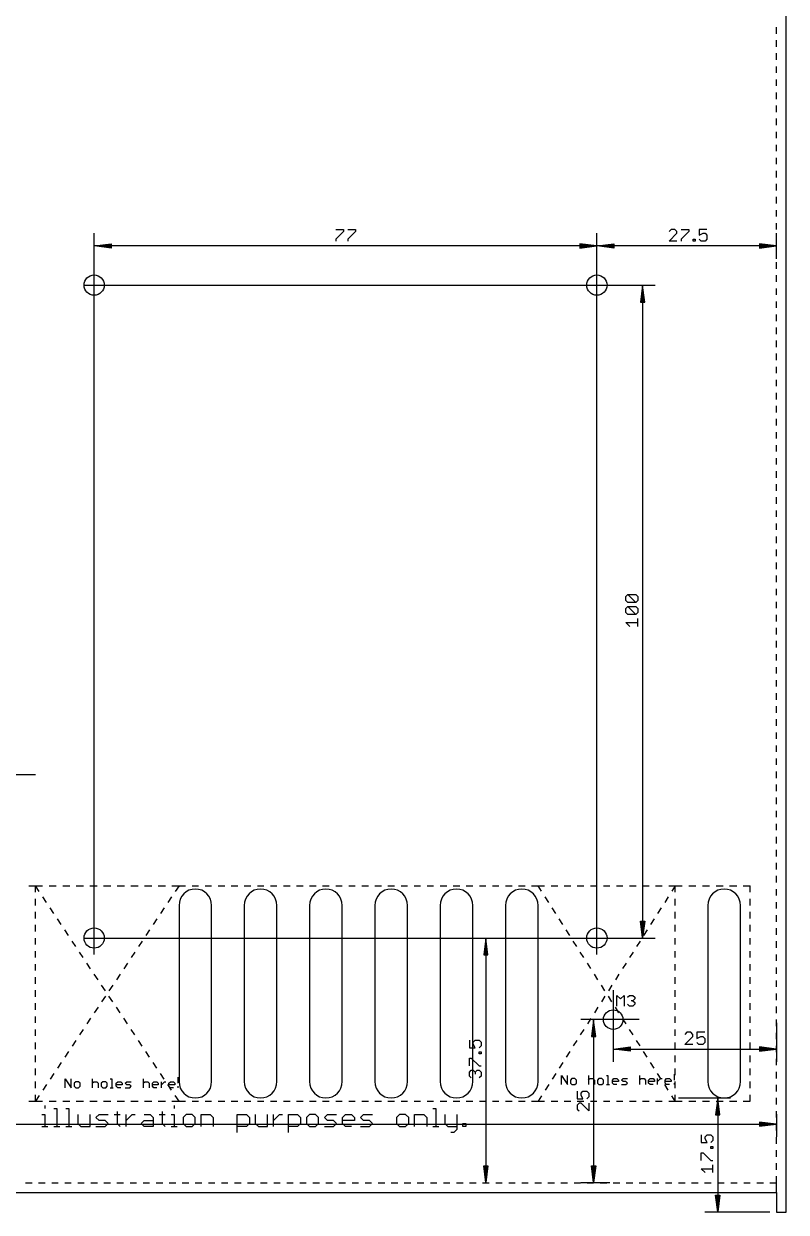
# Model space of a CAD drawing. Extents: x -7 to 596, y -21 to 445.
# Drawn here: x 173.2 to 290, y 97 to 279 of the extents above; entities that cross this region are included whole.
import ezdxf

# ---------------------------------------------------------------- set-up
doc = ezdxf.new("R2010")
doc.units = 0
for name, color, linetype in [('113', 4, 'CONTINUOUS'), ('138', 213, 'CONTINUOUS'), ('140', 1, 'CONTINUOUS'), ('20', 7, 'CONTINUOUS'), ('47', 2, 'CONTINUOUS')]:
    doc.layers.add(name, color=color, linetype=linetype)

msp = doc.modelspace()

# ---------------------------------------------------------------- linework, layer by layer
at = {"layer": '113'}
for p, q in [((173.9789, 147), (175, 147)), ((175, 147), (176.0909, 147)), ((175, 146), (175, 147)), ((175.573, 146.1404), (175, 147)), ((177.0909, 147), (178.1818, 147)), ((179.1818, 147), (180.2727, 147)), ((181.2727, 147), (182.3636, 147)), ((183.3636, 147), (184.4545, 147)), ((185.4545, 147), (186.5455, 147)), ((187.5455, 147), (188.6364, 147)), ((189.6364, 147), (190.7273, 147)), ((191.7273, 147), (192.8182, 147)), ((193.8182, 147), (194.9091, 147)), ((195.9091, 147), (197, 147)), ((197, 147), (196.427, 146.1404)), ((197, 147), (198, 147)), ((199, 147), (200, 147)), ((201, 147), (202, 147)), ((203, 147), (204, 147)), ((205, 147), (206, 147)), ((207, 147), (208, 147)), ((209, 147), (210, 147)), ((211, 147), (212, 147)), ((213, 147), (214, 147)), ((215, 147), (216, 147)), ((217, 147), (218, 147)), ((219, 147), (220, 147)), ((221, 147), (222, 147)), ((223, 147), (224, 147)), ((225, 147), (226, 147)), ((227, 147), (228, 147)), ((229, 147), (230, 147)), ((231, 147), (232, 147)), ((233, 147), (234, 147)), ((235, 147), (236, 147)), ((237, 147), (238, 147)), ((239, 147), (240, 147)), ((241, 147), (242, 147)), ((243, 147), (244, 147)), ((245, 147), (246, 147)), ((247, 147), (248, 147)), ((249, 147), (250, 147)), ((251, 147), (252, 147)), ((252, 147), (253, 147)), ((252.54, 146.1515), (252, 147)), ((254, 147), (255, 147)), ((256, 147), (257, 147)), ((258, 147), (259, 147)), ((260, 147), (261, 147)), ((262, 147), (263, 147)), ((264, 147), (265, 147)), ((266, 147), (267, 147)), ((268, 147), (269, 147)), ((270, 147), (271, 147)), ((272, 147), (273, 147)), ((273, 147), (272.46, 146.1515)), ((273, 146), (273, 147)), ((273, 147), (274.0833, 147)), ((275.0833, 147), (276.1667, 147)), ((277.1667, 147), (278.25, 147)), ((279.25, 147), (280.3333, 147)), ((281.3333, 147), (282.4167, 147)), ((283.4167, 147), (284.5, 147)), ((284.5, 146), (284.5, 147)), ((175, 144), (175, 145)), ((176.7008, 144.4488), (176.1277, 145.3084)), ((195.8723, 145.3084), (195.2992, 144.4488)), ((197, 144), (197, 117)), ((202, 117), (202, 144)), ((207, 144), (207, 117)), ((212, 117), (212, 144)), ((217, 144), (217, 117)), ((222, 117), (222, 144)), ((227, 144), (227, 117)), ((232, 117), (232, 144)), ((237, 144), (237, 117)), ((242, 117), (242, 144)), ((247, 144), (247, 117)), ((252, 117), (252, 144)), ((253.6168, 144.4593), (253.0768, 145.3078)), ((271.9232, 145.3078), (271.3832, 144.4593)), ((273, 144), (273, 145)), ((278, 144), (278, 117)), ((283, 117), (283, 144)), ((284.5, 144), (284.5, 145)), ((175, 142), (175, 143)), ((177.8285, 142.7572), (177.2555, 143.6168)), ((194.7445, 143.6168), (194.1715, 142.7572)), ((254.6937, 142.7671), (254.1537, 143.6156)), ((270.8463, 143.6156), (270.3063, 142.7671)), ((273, 142), (273, 143)), ((284.5, 142), (284.5, 143)), ((175, 140), (175, 141)), ((178.9562, 141.0656), (178.3832, 141.9252)), ((180.084, 139.374), (179.5109, 140.2336)), ((192.4891, 140.2336), (191.916, 139.374)), ((193.6168, 141.9252), (193.0438, 141.0656)), ((255.7705, 141.0749), (255.2305, 141.9235)), ((256.8473, 139.3827), (256.3074, 140.2313)), ((268.6926, 140.2313), (268.1527, 139.3827)), ((269.7695, 141.9235), (269.2295, 141.0749)), ((273, 140), (273, 141)), ((284.5, 140), (284.5, 141)), ((175, 138), (175, 139)), ((181.2117, 137.6824), (180.6387, 138.542)), ((191.3613, 138.542), (190.7883, 137.6824)), ((257.9242, 137.6906), (257.3842, 138.5391)), ((267.6158, 138.5391), (267.0758, 137.6906)), ((273, 138), (273, 139)), ((284.5, 138), (284.5, 139)), ((175, 136), (175, 137)), ((182.3394, 135.9908), (181.7664, 136.8504)), ((190.2336, 136.8504), (189.6606, 135.9908)), ((259.001, 135.9984), (258.4611, 136.8469)), ((266.5389, 136.8469), (265.999, 135.9984)), ((273, 136), (273, 137)), ((284.5, 136), (284.5, 137)), ((175, 134), (175, 135)), ((183.4672, 134.2992), (182.8941, 135.1588)), ((189.1059, 135.1588), (188.5328, 134.2992)), ((260.0779, 134.3062), (259.5379, 135.1547)), ((265.4621, 135.1547), (264.9221, 134.3062)), ((273, 134), (273, 135)), ((284.5, 134), (284.5, 135)), ((175, 132), (175, 133)), ((184.5949, 132.6076), (184.0219, 133.4672)), ((187.9781, 133.4672), (187.4051, 132.6076)), ((261.1547, 132.614), (260.6148, 133.4625)), ((264.3852, 133.4625), (263.8453, 132.614)), ((273, 132), (273, 133)), ((284.5, 132), (284.5, 133)), ((185.7227, 130.916), (185.1496, 131.7756)), ((186.8504, 131.7756), (186.2774, 130.916)), ((262.2316, 130.9218), (261.6916, 131.7704)), ((263.3084, 131.7704), (262.7684, 130.9218)), ((175, 130), (175, 131)), ((185.7227, 130.084), (185.1496, 129.2244)), ((186.8504, 129.2244), (186.2774, 130.084)), ((262.2316, 130.0782), (261.6916, 129.2296)), ((263.3084, 129.2296), (262.7684, 130.0782)), ((273, 130), (273, 131)), ((284.5, 130), (284.5, 131)), ((175, 128), (175, 129)), ((184.5949, 128.3924), (184.0219, 127.5328)), ((187.9781, 127.5328), (187.4051, 128.3924)), ((261.1547, 128.386), (260.6148, 127.5375)), ((264.3852, 127.5375), (263.8453, 128.386)), ((273, 128), (273, 129)), ((284.5, 128), (284.5, 129)), ((175, 126), (175, 127)), ((183.4672, 126.7008), (182.8941, 125.8412)), ((189.1059, 125.8412), (188.5328, 126.7008)), ((260.0779, 126.6938), (259.5379, 125.8453)), ((265.4621, 125.8453), (264.9221, 126.6938)), ((273, 126), (273, 127)), ((284.5, 126), (284.5, 127)), ((175, 124), (175, 125)), ((182.3394, 125.0092), (181.7664, 124.1496)), ((190.2336, 124.1496), (189.6606, 125.0092)), ((259.001, 125.0016), (258.4611, 124.1531)), ((266.5389, 124.1531), (265.999, 125.0016)), ((273, 124), (273, 125)), ((284.5, 124), (284.5, 125)), ((175, 122), (175, 123)), ((181.2117, 123.3176), (180.6387, 122.458)), ((191.3613, 122.458), (190.7883, 123.3176)), ((257.9242, 123.3094), (257.3842, 122.4609)), ((267.6158, 122.4609), (267.0758, 123.3094)), ((273, 122), (273, 123)), ((284.5, 122), (284.5, 123)), ((175, 120), (175, 121)), ((180.084, 121.626), (179.5109, 120.7664)), ((192.4891, 120.7664), (191.916, 121.626)), ((256.8473, 121.6173), (256.3074, 120.7687)), ((268.6926, 120.7687), (268.1527, 121.6173)), ((273, 120), (273, 121)), ((284.5, 120), (284.5, 121)), ((175, 118), (175, 119)), ((178.9562, 119.9344), (178.3832, 119.0748)), ((193.6168, 119.0748), (193.0438, 119.9344)), ((255.7705, 119.9251), (255.2305, 119.0766)), ((269.7695, 119.0766), (269.2295, 119.9251)), ((273, 118), (273, 119)), ((284.5, 118), (284.5, 119)), ((175, 116), (175, 117)), ((176.7008, 116.5512), (176.1277, 115.6916)), ((177.8285, 118.2428), (177.2555, 117.3832)), ((179.5635, 116.0635), (179.5635, 117.4377)), ((179.5635, 117.4377), (180.4796, 116.0635)), ((180.4796, 116.0635), (180.4796, 117.4377)), ((181.1737, 116.9796), (180.9447, 116.7506)), ((180.9447, 116.7506), (180.9447, 116.2925)), ((181.6318, 116.9796), (181.1737, 116.9796)), ((181.8608, 116.7506), (181.6318, 116.9796)), ((181.8608, 116.2925), (181.8608, 116.7506)), ((183.707, 117.4377), (183.707, 116.0635)), ((183.707, 116.7506), (183.9361, 116.9796)), ((183.9361, 116.9796), (184.3941, 116.9796)), ((184.3941, 116.9796), (184.6232, 116.7506)), ((184.6232, 116.7506), (184.6232, 116.0635)), ((185.3172, 116.9796), (185.0882, 116.7506)), ((185.0882, 116.7506), (185.0882, 116.2925)), ((185.7753, 116.9796), (185.3172, 116.9796)), ((186.0043, 116.7506), (185.7753, 116.9796)), ((186.0043, 116.2925), (186.0043, 116.7506)), ((186.4694, 117.4377), (186.6984, 117.4377)), ((186.6984, 117.4377), (186.6984, 116.0635)), ((187.3902, 116.7506), (187.6192, 116.9796)), ((187.3902, 116.2925), (187.3902, 116.7506)), ((188.3063, 116.5216), (187.3902, 116.5216)), ((187.6192, 116.9796), (188.0773, 116.9796)), ((188.0773, 116.9796), (188.3063, 116.7506)), ((188.3063, 116.7506), (188.3063, 116.5216)), ((188.7714, 116.7506), (189.0004, 116.9796)), ((189.0004, 116.5216), (188.7714, 116.7506)), ((189.0004, 116.9796), (189.6875, 116.9796)), ((189.4584, 116.5216), (189.0004, 116.5216)), ((189.6875, 116.2925), (189.4584, 116.5216)), ((191.5337, 117.4377), (191.5337, 116.0635)), ((191.5337, 116.7506), (191.7627, 116.9796)), ((191.7627, 116.9796), (192.2208, 116.9796)), ((192.2208, 116.9796), (192.4498, 116.7506)), ((192.4498, 116.7506), (192.4498, 116.0635)), ((192.9149, 116.7506), (193.1439, 116.9796)), ((192.9149, 116.2925), (192.9149, 116.7506)), ((193.831, 116.5216), (192.9149, 116.5216)), ((193.1439, 116.9796), (193.602, 116.9796)), ((193.602, 116.9796), (193.831, 116.7506)), ((193.831, 116.7506), (193.831, 116.5216)), ((194.7445, 117.3832), (194.1715, 118.2428)), ((194.2961, 116.0635), (194.2961, 116.9796)), ((194.2961, 116.5216), (194.7541, 116.9796)), ((194.7541, 116.9796), (194.9832, 116.9796)), ((195.8723, 115.6916), (195.2992, 116.5512)), ((195.447, 116.7506), (195.6761, 116.9796)), ((195.447, 116.2925), (195.447, 116.7506)), ((196.3632, 116.5216), (195.447, 116.5216)), ((195.6761, 116.9796), (196.1341, 116.9796)), ((196.1341, 116.9796), (196.3632, 116.7506)), ((196.3632, 116.7506), (196.3632, 116.5216)), ((196.8282, 117.6667), (196.8282, 116.7506)), ((253.6168, 116.5407), (253.0768, 115.6922)), ((254.6937, 118.2329), (254.1537, 117.3844)), ((255.5635, 116.5635), (255.5635, 117.9377)), ((255.5635, 117.9377), (256.4796, 116.5635)), ((256.4796, 116.5635), (256.4796, 117.9377)), ((257.1737, 117.4796), (256.9447, 117.2506)), ((256.9447, 117.2506), (256.9447, 116.7925)), ((256.9447, 116.7925), (257.1737, 116.5635)), ((257.6318, 117.4796), (257.1737, 117.4796)), ((257.1737, 116.5635), (257.6318, 116.5635)), ((257.8608, 117.2506), (257.6318, 117.4796)), ((257.6318, 116.5635), (257.8608, 116.7925)), ((257.8608, 116.7925), (257.8608, 117.2506)), ((259.707, 117.9377), (259.707, 116.5635)), ((259.707, 117.2506), (259.9361, 117.4796)), ((259.9361, 117.4796), (260.3941, 117.4796)), ((260.3941, 117.4796), (260.6232, 117.2506)), ((260.6232, 117.2506), (260.6232, 116.5635)), ((261.3172, 117.4796), (261.0882, 117.2506)), ((261.0882, 117.2506), (261.0882, 116.7925)), ((261.0882, 116.7925), (261.3172, 116.5635)), ((261.7753, 117.4796), (261.3172, 117.4796)), ((261.3172, 116.5635), (261.7753, 116.5635)), ((262.0043, 117.2506), (261.7753, 117.4796)), ((261.7753, 116.5635), (262.0043, 116.7925)), ((262.0043, 116.7925), (262.0043, 117.2506)), ((262.4694, 117.9377), (262.6984, 117.9377)), ((262.4694, 116.5635), (262.9274, 116.5635)), ((262.6984, 117.9377), (262.6984, 116.5635)), ((263.3902, 117.2506), (263.6192, 117.4796)), ((263.3902, 116.7925), (263.3902, 117.2506)), ((264.3063, 117.0216), (263.3902, 117.0216)), ((263.6192, 116.5635), (263.3902, 116.7925)), ((263.6192, 117.4796), (264.0773, 117.4796)), ((264.0773, 116.5635), (263.6192, 116.5635)), ((264.0773, 117.4796), (264.3063, 117.2506)), ((264.3063, 117.2506), (264.3063, 117.0216)), ((264.7714, 117.2506), (265.0004, 117.4796)), ((265.0004, 117.0216), (264.7714, 117.2506)), ((264.7714, 116.5635), (265.4584, 116.5635)), ((265.0004, 117.4796), (265.6875, 117.4796)), ((265.4584, 117.0216), (265.0004, 117.0216)), ((265.6875, 116.7925), (265.4584, 117.0216)), ((265.4584, 116.5635), (265.6875, 116.7925)), ((267.5337, 117.9377), (267.5337, 116.5635)), ((267.5337, 117.2506), (267.7627, 117.4796)), ((267.7627, 117.4796), (268.2208, 117.4796)), ((268.2208, 117.4796), (268.4498, 117.2506)), ((268.4498, 117.2506), (268.4498, 116.5635)), ((268.9149, 117.2506), (269.1439, 117.4796)), ((268.9149, 116.7925), (268.9149, 117.2506)), ((269.831, 117.0216), (268.9149, 117.0216)), ((269.1439, 116.5635), (268.9149, 116.7925)), ((269.1439, 117.4796), (269.602, 117.4796)), ((269.602, 116.5635), (269.1439, 116.5635)), ((269.602, 117.4796), (269.831, 117.2506)), ((269.831, 117.2506), (269.831, 117.0216)), ((270.2961, 116.5635), (270.2961, 117.4796)), ((270.2961, 117.0216), (270.7541, 117.4796)), ((270.8463, 117.3844), (270.3063, 118.2329)), ((270.7541, 117.4796), (270.9832, 117.4796)), ((271.9232, 115.6922), (271.3832, 116.5407)), ((271.447, 117.2506), (271.6761, 117.4796)), ((271.447, 116.7925), (271.447, 117.2506)), ((272.3632, 117.0216), (271.447, 117.0216)), ((271.6761, 116.5635), (271.447, 116.7925)), ((271.6761, 117.4796), (272.1341, 117.4796)), ((272.1341, 116.5635), (271.6761, 116.5635)), ((272.1341, 117.4796), (272.3632, 117.2506)), ((272.3632, 117.2506), (272.3632, 117.0216)), ((272.8282, 118.1667), (272.8282, 117.2506)), ((272.8282, 116.7925), (272.8282, 116.5635)), ((273, 116), (273, 117)), ((284.5, 116), (284.5, 117)), ((175, 114), (175, 115)), ((175.573, 114.8596), (175, 114)), ((180.9447, 116.2925), (181.1737, 116.0635)), ((181.1737, 116.0635), (181.6318, 116.0635)), ((181.6318, 116.0635), (181.8608, 116.2925)), ((185.0882, 116.2925), (185.3172, 116.0635)), ((185.3172, 116.0635), (185.7753, 116.0635)), ((185.7753, 116.0635), (186.0043, 116.2925)), ((186.4694, 116.0635), (186.9274, 116.0635)), ((187.6192, 116.0635), (187.3902, 116.2925)), ((188.0773, 116.0635), (187.6192, 116.0635)), ((188.7714, 116.0635), (189.4584, 116.0635)), ((189.4584, 116.0635), (189.6875, 116.2925)), ((193.1439, 116.0635), (192.9149, 116.2925)), ((193.602, 116.0635), (193.1439, 116.0635)), ((195.6761, 116.0635), (195.447, 116.2925)), ((196.1341, 116.0635), (195.6761, 116.0635)), ((197, 114), (196.427, 114.8596)), ((196.8282, 116.2925), (196.8282, 116.0635)), ((252.54, 114.8485), (252, 114)), ((273, 114), (272.46, 114.8485)), ((273, 114), (273, 115)), ((284.5, 114), (284.5, 115)), ((173.9789, 114), (175, 114)), ((175, 114), (176.0909, 114)), ((176.4617, 113.3504), (176.4617, 112.8881)), ((177.0909, 114), (178.1818, 114)), ((177.841, 112.8881), (178.3032, 112.8881)), ((178.3032, 112.8881), (178.3032, 110.1143)), ((179.1818, 114), (180.2727, 114)), ((179.6825, 112.8881), (180.1448, 112.8881)), ((180.1448, 112.8881), (180.1448, 110.1143)), ((181.2727, 114), (182.3636, 114)), ((183.3636, 114), (184.4545, 114)), ((185.4545, 114), (186.5455, 114)), ((187.5455, 114), (188.6364, 114)), ((189.6364, 114), (190.7273, 114)), ((191.7273, 114), (192.8182, 114)), ((193.8182, 114), (194.9091, 114)), ((195.9091, 114), (197, 114)), ((196.2586, 113.3504), (196.2586, 112.8881)), ((197, 114), (198, 114)), ((199, 114), (200, 114)), ((201, 114), (202, 114)), ((203, 114), (204, 114)), ((205, 114), (206, 114)), ((207, 114), (208, 114)), ((209, 114), (210, 114)), ((211, 114), (212, 114)), ((213, 114), (214, 114)), ((215, 114), (216, 114)), ((217, 114), (218, 114)), ((219, 114), (220, 114)), ((221, 114), (222, 114)), ((223, 114), (224, 114)), ((225, 114), (226, 114)), ((227, 114), (228, 114)), ((229, 114), (230, 114)), ((231, 114), (232, 114)), ((233, 114), (234, 114)), ((235, 114), (236, 114)), ((235.8505, 112.8881), (236.3128, 112.8881)), ((236.3128, 112.8881), (236.3128, 110.1143)), ((237, 114), (238, 114)), ((239, 114), (240, 114)), ((241, 114), (242, 114)), ((243, 114), (244, 114)), ((245, 114), (246, 114)), ((247, 114), (248, 114)), ((249, 114), (250, 114)), ((251, 114), (252, 114)), ((252, 114), (253, 114)), ((254, 114), (255, 114)), ((256, 114), (257, 114)), ((258, 114), (259, 114)), ((260, 114), (261, 114)), ((262, 114), (263, 114)), ((264, 114), (265, 114)), ((266, 114), (267, 114)), ((268, 114), (269, 114)), ((270, 114), (271, 114)), ((272, 114), (273, 114)), ((273, 114), (274.0833, 114)), ((275.0833, 114), (276.1667, 114)), ((277.1667, 114), (278.25, 114)), ((279.25, 114), (280.3333, 114)), ((281.3333, 114), (282.4167, 114)), ((283.4167, 114), (284.5, 114)), ((175.9994, 111.9635), (176.4617, 111.9635)), ((176.4617, 111.9635), (176.4617, 110.1143)), ((181.5241, 111.9635), (181.5241, 110.5766)), ((183.3733, 110.1143), (183.3733, 111.9635)), ((184.2865, 111.5012), (184.7488, 111.9635)), ((184.7488, 111.0389), (184.2865, 111.5012)), ((184.7488, 111.9635), (186.1356, 111.9635)), ((185.6733, 111.0389), (184.7488, 111.0389)), ((186.1356, 110.5766), (185.6733, 111.0389)), ((187.0488, 111.9635), (187.9734, 111.9635)), ((187.5111, 112.4258), (187.5111, 110.5766)), ((188.8904, 110.1143), (188.8904, 111.9635)), ((188.8904, 111.0389), (189.815, 111.9635)), ((189.815, 111.9635), (190.2773, 111.9635)), ((191.1924, 110.5766), (191.6546, 111.0389)), ((191.6546, 111.9635), (192.5792, 111.9635)), ((191.6546, 111.0389), (193.0415, 111.0389)), ((192.5792, 111.9635), (193.0415, 111.5012)), ((193.0415, 111.5012), (193.0415, 110.1143)), ((193.9547, 111.9635), (194.8793, 111.9635)), ((194.417, 112.4258), (194.417, 110.5766)), ((195.7963, 111.9635), (196.2586, 111.9635)), ((196.2586, 111.9635), (196.2586, 110.1143)), ((198.1002, 111.9635), (197.6379, 111.5012)), ((197.6379, 111.5012), (197.6379, 110.5766)), ((199.0247, 111.9635), (198.1002, 111.9635)), ((199.487, 111.5012), (199.0247, 111.9635)), ((199.487, 110.5766), (199.487, 111.5012)), ((200.4002, 110.1143), (200.4002, 111.9635)), ((200.4002, 111.9635), (201.7871, 111.9635)), ((201.7871, 111.9635), (202.2494, 111.5012)), ((202.2494, 111.5012), (202.2494, 110.1143)), ((205.9249, 109.1897), (205.9249, 111.9635)), ((205.9249, 111.9635), (207.3118, 111.9635)), ((207.3118, 111.9635), (207.7741, 111.5012)), ((207.7741, 111.5012), (207.7741, 110.5766)), ((208.6873, 111.9635), (208.6873, 110.5766)), ((210.5365, 110.1143), (210.5365, 111.9635)), ((211.4497, 110.1143), (211.4497, 111.9635)), ((211.4497, 111.0389), (212.3742, 111.9635)), ((212.3742, 111.9635), (212.8365, 111.9635)), ((213.7516, 109.1897), (213.7516, 111.9635)), ((213.7516, 111.9635), (215.1385, 111.9635)), ((215.1385, 111.9635), (215.6008, 111.5012)), ((215.6008, 111.5012), (215.6008, 110.5766)), ((216.9763, 111.9635), (216.514, 111.5012)), ((216.514, 111.5012), (216.514, 110.5766)), ((217.9009, 111.9635), (216.9763, 111.9635)), ((218.3632, 111.5012), (217.9009, 111.9635)), ((218.3632, 110.5766), (218.3632, 111.5012)), ((219.2763, 111.5012), (219.7386, 111.9635)), ((219.7386, 111.0389), (219.2763, 111.5012)), ((219.7386, 111.9635), (221.1255, 111.9635)), ((220.6632, 111.0389), (219.7386, 111.0389)), ((221.1255, 110.5766), (220.6632, 111.0389)), ((222.0387, 111.5012), (222.501, 111.9635)), ((222.0387, 110.5766), (222.0387, 111.5012)), ((223.8879, 111.0389), (222.0387, 111.0389)), ((222.501, 111.9635), (223.4256, 111.9635)), ((223.4256, 111.9635), (223.8879, 111.5012)), ((223.8879, 111.5012), (223.8879, 111.0389)), ((224.8011, 111.5012), (225.2634, 111.9635)), ((225.2634, 111.0389), (224.8011, 111.5012)), ((225.2634, 111.9635), (226.6502, 111.9635)), ((226.1879, 111.0389), (225.2634, 111.0389)), ((226.6502, 110.5766), (226.1879, 111.0389)), ((230.7881, 111.9635), (230.3258, 111.5012)), ((230.3258, 111.5012), (230.3258, 110.5766)), ((231.7127, 111.9635), (230.7881, 111.9635)), ((232.175, 111.5012), (231.7127, 111.9635)), ((232.175, 110.5766), (232.175, 111.5012)), ((233.0881, 110.1143), (233.0881, 111.9635)), ((233.0881, 111.9635), (234.475, 111.9635)), ((234.475, 111.9635), (234.9373, 111.5012)), ((234.9373, 111.5012), (234.9373, 110.1143)), ((237.6921, 111.9635), (237.6921, 110.5766)), ((239.5412, 111.9635), (239.5412, 109.652)), ((175.9994, 110.1143), (176.924, 110.1143)), ((177.841, 110.1143), (178.7655, 110.1143)), ((179.6825, 110.1143), (180.6071, 110.1143)), ((181.5241, 110.5766), (181.9864, 110.1143)), ((181.9864, 110.1143), (183.3733, 110.1143)), ((184.2865, 110.1143), (185.6733, 110.1143)), ((185.6733, 110.1143), (186.1356, 110.5766)), ((187.5111, 110.5766), (187.9734, 110.1143)), ((191.6546, 110.1143), (191.1924, 110.5766)), ((193.0415, 110.1143), (191.6546, 110.1143)), ((194.417, 110.5766), (194.8793, 110.1143)), ((195.7963, 110.1143), (196.7209, 110.1143)), ((197.6379, 110.5766), (198.1002, 110.1143)), ((198.1002, 110.1143), (199.0247, 110.1143)), ((199.0247, 110.1143), (199.487, 110.5766)), ((207.3118, 110.1143), (205.9249, 110.1143)), ((207.7741, 110.5766), (207.3118, 110.1143)), ((208.6873, 110.5766), (209.1496, 110.1143)), ((209.1496, 110.1143), (210.5365, 110.1143)), ((215.1385, 110.1143), (213.7516, 110.1143)), ((215.6008, 110.5766), (215.1385, 110.1143)), ((216.514, 110.5766), (216.9763, 110.1143)), ((216.9763, 110.1143), (217.9009, 110.1143)), ((217.9009, 110.1143), (218.3632, 110.5766)), ((219.2763, 110.1143), (220.6632, 110.1143)), ((220.6632, 110.1143), (221.1255, 110.5766)), ((222.501, 110.1143), (222.0387, 110.5766)), ((223.4256, 110.1143), (222.501, 110.1143)), ((224.8011, 110.1143), (226.1879, 110.1143)), ((226.1879, 110.1143), (226.6502, 110.5766)), ((230.3258, 110.5766), (230.7881, 110.1143)), ((230.7881, 110.1143), (231.7127, 110.1143)), ((231.7127, 110.1143), (232.175, 110.5766)), ((235.8505, 110.1143), (236.7751, 110.1143)), ((237.6921, 110.5766), (238.1544, 110.1143)), ((238.1544, 110.1143), (239.5412, 110.1143)), ((239.5412, 109.652), (239.079, 109.1897)), ((240.4544, 110.1143), (240.4544, 110.5766)), ((240.4544, 110.5766), (240.9167, 110.5766)), ((240.9167, 110.1143), (240.4544, 110.1143)), ((240.9167, 110.5766), (240.9167, 110.1143)), ((239.079, 109.1897), (238.6167, 109.1897))]:
    msp.add_line(p, q, dxfattribs=at)
for centre, start, end in [((199.5, 144), 90, 180), ((199.5, 144), 0, 90), ((209.5, 144), 90, 180), ((209.5, 144), 0, 90), ((219.5, 144), 90, 180), ((219.5, 144), 0, 90), ((229.5, 144), 90, 180), ((229.5, 144), 0, 90), ((239.5, 144), 90, 180), ((239.5, 144), 0, 90), ((249.5, 144), 90, 180), ((249.5, 144), 0, 90), ((280.5, 144), 90, 180), ((280.5, 144), 0, 90), ((199.5, 117), 180, 270), ((199.5, 117), 270, 0), ((209.5, 117), 180, 270), ((209.5, 117), 270, 0), ((219.5, 117), 180, 270), ((219.5, 117), 270, 0), ((229.5, 117), 180, 270), ((229.5, 117), 270, 0), ((239.5, 117), 180, 270), ((239.5, 117), 270, 0), ((249.5, 117), 180, 270), ((249.5, 117), 270, 0), ((280.5, 117), 180, 270), ((280.5, 117), 270, 0)]:
    msp.add_arc(centre, 2.5, start, end, dxfattribs=at)
at = {"layer": '138'}
for centre in [(184, 239), (261, 239), (184, 139), (261, 139)]:
    msp.add_circle(centre, 1.55, dxfattribs=at)
at = {"layer": '140'}
msp.add_circle((263.5, 126.5), 1.5, dxfattribs=at)
at = {"layer": '20'}
for p, q in [((290, 97), (290, 335)), ((288.5, 277.5), (288.5, 278.5)), ((288.5, 275.5), (288.5, 276.5)), ((288.5, 273.5), (288.5, 274.5)), ((288.5, 271.5), (288.5, 272.5)), ((288.5, 269.5), (288.5, 270.5)), ((288.5, 267.5), (288.5, 268.5)), ((288.5, 265.5), (288.5, 266.5)), ((288.5, 263.5), (288.5, 264.5)), ((288.5, 261.5), (288.5, 262.5)), ((288.5, 259.5), (288.5, 260.5)), ((288.5, 257.5), (288.5, 258.5)), ((288.5, 255.5), (288.5, 256.5)), ((288.5, 253.5), (288.5, 254.5)), ((288.5, 251.5), (288.5, 252.5)), ((288.5, 249.5), (288.5, 250.5)), ((288.5, 247.5), (288.5, 248.5)), ((288.5, 245.5), (288.5, 246.5)), ((288.5, 243.5), (288.5, 244.5)), ((288.5, 241.5), (288.5, 242.5)), ((288.5, 239.5), (288.5, 240.5)), ((288.5, 237.5), (288.5, 238.5)), ((288.5, 235.5), (288.5, 236.5)), ((288.5, 233.5), (288.5, 234.5)), ((288.5, 231.5), (288.5, 232.5)), ((288.5, 229.5), (288.5, 230.5)), ((288.5, 227.5), (288.5, 228.5)), ((288.5, 225.5), (288.5, 226.5)), ((288.5, 223.5), (288.5, 224.5)), ((288.5, 221.5), (288.5, 222.5)), ((288.5, 219.5), (288.5, 220.5)), ((288.5, 217.5), (288.5, 218.5)), ((288.5, 215.5), (288.5, 216.5)), ((288.5, 213.5), (288.5, 214.5)), ((288.5, 211.5), (288.5, 212.5)), ((288.5, 209.5), (288.5, 210.5)), ((288.5, 207.5), (288.5, 208.5)), ((288.5, 205.5), (288.5, 206.5)), ((288.5, 203.5), (288.5, 204.5)), ((288.5, 201.5), (288.5, 202.5)), ((288.5, 199.5), (288.5, 200.5)), ((288.5, 197.5), (288.5, 198.5)), ((288.5, 195.5), (288.5, 196.5)), ((288.5, 193.5), (288.5, 194.5)), ((288.5, 191.5), (288.5, 192.5)), ((288.5, 189.5), (288.5, 190.5)), ((288.5, 187.5), (288.5, 188.5)), ((288.5, 185.5), (288.5, 186.5)), ((288.5, 183.5), (288.5, 184.5)), ((288.5, 181.5), (288.5, 182.5)), ((288.5, 179.5), (288.5, 180.5)), ((288.5, 177.5), (288.5, 178.5)), ((288.5, 175.5), (288.5, 176.5)), ((288.5, 173.5), (288.5, 174.5)), ((288.5, 171.5), (288.5, 172.5)), ((288.5, 169.5), (288.5, 170.5)), ((288.5, 167.5), (288.5, 168.5)), ((288.5, 165.5), (288.5, 166.5)), ((288.5, 163.5), (288.5, 164.5)), ((288.5, 161.5), (288.5, 162.5)), ((288.5, 159.5), (288.5, 160.5)), ((288.5, 157.5), (288.5, 158.5)), ((288.5, 155.5), (288.5, 156.5)), ((288.5, 153.5), (288.5, 154.5)), ((288.5, 151.5), (288.5, 152.5)), ((288.5, 149.5), (288.5, 150.5)), ((288.5, 147.5), (288.5, 148.5)), ((288.5, 145.5), (288.5, 146.5)), ((288.5, 143.5), (288.5, 144.5)), ((288.5, 141.5), (288.5, 142.5)), ((288.5, 139.5), (288.5, 140.5)), ((288.5, 137.5), (288.5, 138.5)), ((288.5, 135.5), (288.5, 136.5)), ((288.5, 133.5), (288.5, 134.5)), ((288.5, 131.5), (288.5, 132.5)), ((288.5, 129.5), (288.5, 130.5)), ((288.5, 127.5), (288.5, 128.5)), ((288.5, 125.5), (288.5, 126.5)), ((288.5, 123.5), (288.5, 124.5)), ((288.5, 121.5), (288.5, 122.5)), ((288.5, 119.5), (288.5, 120.5)), ((288.5, 117.5), (288.5, 118.5)), ((288.5, 115.5), (288.5, 116.5)), ((288.5, 113.5), (288.5, 114.5)), ((288.5, 111.5), (288.5, 112.5)), ((288.5, 109.5), (288.5, 110.5)), ((288.5, 107.5), (288.5, 108.5)), ((288.5, 105.5), (288.5, 106.5)), ((288.5, 103.5), (288.5, 104.5)), ((288.5, 101.5), (288.5, 102.5)), ((173.5, 101.5), (174.5, 101.5)), ((175.5, 101.5), (176.5, 101.5)), ((177.5, 101.5), (178.5, 101.5)), ((179.5, 101.5), (180.5, 101.5)), ((181.5, 101.5), (182.5, 101.5)), ((183.5, 101.5), (184.5, 101.5)), ((185.5, 101.5), (186.5, 101.5)), ((187.5, 101.5), (188.5, 101.5)), ((189.5, 101.5), (190.5, 101.5)), ((191.5, 101.5), (192.5, 101.5)), ((193.5, 101.5), (194.5, 101.5)), ((195.5, 101.5), (196.5, 101.5)), ((197.5, 101.5), (198.5, 101.5)), ((199.5, 101.5), (200.5, 101.5)), ((201.5, 101.5), (202.5, 101.5)), ((203.5, 101.5), (204.5, 101.5)), ((205.5, 101.5), (206.5, 101.5)), ((207.5, 101.5), (208.5, 101.5)), ((209.5, 101.5), (210.5, 101.5)), ((211.5, 101.5), (212.5, 101.5)), ((213.5, 101.5), (214.5, 101.5)), ((215.5, 101.5), (216.5, 101.5)), ((217.5, 101.5), (218.5, 101.5)), ((219.5, 101.5), (220.5, 101.5)), ((221.5, 101.5), (222.5, 101.5)), ((223.5, 101.5), (224.5, 101.5)), ((225.5, 101.5), (226.5, 101.5)), ((227.5, 101.5), (228.5, 101.5)), ((229.5, 101.5), (230.5, 101.5)), ((231.5, 101.5), (232.5, 101.5)), ((233.5, 101.5), (234.5, 101.5)), ((235.5, 101.5), (236.5, 101.5)), ((237.5, 101.5), (238.5, 101.5)), ((239.5, 101.5), (240.5, 101.5)), ((241.5, 101.5), (242.5, 101.5)), ((243.5, 101.5), (244.5, 101.5)), ((245.5, 101.5), (246.5, 101.5)), ((247.5, 101.5), (248.5, 101.5)), ((249.5, 101.5), (250.5, 101.5)), ((251.5, 101.5), (252.5, 101.5)), ((253.5, 101.5), (254.5, 101.5)), ((255.5, 101.5), (256.5, 101.5)), ((257.5, 101.5), (258.5, 101.5)), ((259.5, 101.5), (260.5, 101.5)), ((261.5, 101.5), (262.5, 101.5)), ((263.5, 101.5), (264.5, 101.5)), ((265.5, 101.5), (266.5, 101.5)), ((267.5, 101.5), (268.5, 101.5)), ((269.5, 101.5), (270.5, 101.5)), ((271.5, 101.5), (272.5, 101.5)), ((273.5, 101.5), (274.5, 101.5)), ((275.5, 101.5), (276.5, 101.5)), ((277.5, 101.5), (278.5, 101.5)), ((279.5, 101.5), (280.5, 101.5)), ((281.5, 101.5), (282.5, 101.5)), ((283.5, 101.5), (284.5, 101.5)), ((285.5, 101.5), (286.5, 101.5)), ((287.5, 101.5), (288.5, 101.5)), ((288.5, 100), (288.5, 101.5)), ((1.5, 100), (288.5, 100)), ((288.5, 100), (288.5, 97)), ((288.5, 97), (290, 97))]:
    msp.add_line(p, q, dxfattribs=at)
at = {"layer": '47'}
for p, q in [((184, 136.5), (184, 246.95)), ((221.0083, 247.5299), (222.2072, 247.5299)), ((222.2072, 247.2302), (221.0083, 246.0313)), ((221.0083, 246.0313), (221.0083, 245.7316)), ((222.2072, 247.5299), (222.2072, 247.2302)), ((222.8499, 247.5299), (224.0488, 247.5299)), ((224.0488, 247.2302), (222.8499, 246.0313)), ((222.8499, 246.0313), (222.8499, 245.7316)), ((224.0488, 247.5299), (224.0488, 247.2302)), ((261, 241), (261, 246.95)), ((261, 136.5), (261, 246.95)), ((272.362, 247.5299), (272.0623, 247.2302)), ((272.0623, 245.7316), (273.2612, 246.9305)), ((272.9614, 247.5299), (272.362, 247.5299)), ((273.2612, 247.2302), (272.9614, 247.5299)), ((273.2612, 246.9305), (273.2612, 247.2302)), ((273.9038, 247.5299), (275.1027, 247.5299)), ((275.1027, 247.2302), (273.9038, 246.0313)), ((273.9038, 246.0313), (273.9038, 245.7316)), ((275.1027, 247.5299), (275.1027, 247.2302)), ((275.7454, 245.7316), (275.7454, 246.0313)), ((275.7454, 246.0313), (276.0451, 246.0313)), ((276.0451, 246.0313), (276.0451, 245.7316)), ((277.8651, 247.5299), (276.6662, 247.5299)), ((276.6662, 247.5299), (276.6662, 246.6308)), ((276.6662, 246.6308), (277.2656, 246.9305)), ((276.9659, 245.7316), (276.6662, 246.0313)), ((277.2656, 246.9305), (277.5654, 246.9305)), ((277.5654, 246.9305), (277.8651, 246.6308)), ((277.8651, 246.0313), (277.5654, 245.7316)), ((277.8651, 246.6308), (277.8651, 246.0313)), ((288.5, 243), (288.5, 246.95)), ((184.065, 245), (186.6, 245.3192)), ((184.065, 245), (186.6, 245.26)), ((184.065, 245), (186.6, 245.13)), ((260.935, 245), (184.065, 245)), ((186.6, 244.6808), (184.065, 245)), ((186.6, 244.87), (184.065, 245)), ((186.6, 244.74), (184.065, 245)), ((186.6, 245.3192), (186.6, 244.6808)), ((260.935, 245), (258.4, 245.3192)), ((258.4, 245.3192), (258.4, 244.6808)), ((260.935, 245), (258.4, 245.26)), ((260.935, 245), (258.4, 245.13)), ((258.4, 244.6808), (260.935, 245)), ((258.4, 244.87), (260.935, 245)), ((258.4, 244.74), (260.935, 245)), ((261.065, 245), (263.6, 245.3192)), ((261.065, 245), (263.6, 245.26)), ((261.065, 245), (263.6, 245.13)), ((288.435, 245), (261.065, 245)), ((263.6, 244.6808), (261.065, 245)), ((263.6, 244.87), (261.065, 245)), ((263.6, 244.74), (261.065, 245)), ((263.6, 245.3192), (263.6, 244.6808)), ((273.2612, 245.7316), (272.0623, 245.7316)), ((276.0451, 245.7316), (275.7454, 245.7316)), ((277.5654, 245.7316), (276.9659, 245.7316)), ((288.435, 245), (285.9, 245.3192)), ((285.9, 245.3192), (285.9, 244.6808)), ((288.435, 245), (285.9, 245.26)), ((288.435, 245), (285.9, 245.13)), ((285.9, 244.6808), (288.435, 245)), ((285.9, 244.87), (288.435, 245)), ((285.9, 244.74), (288.435, 245)), ((182.5, 239), (269.95, 239)), ((268, 238.935), (267.6808, 236.4)), ((268, 238.935), (267.74, 236.4)), ((268, 238.935), (267.87, 236.4)), ((268, 238.935), (268, 139.065)), ((268.3192, 236.4), (268, 238.935)), ((268.13, 236.4), (268, 238.935)), ((268.26, 236.4), (268, 238.935)), ((267.6808, 236.4), (268.3192, 236.4)), ((265.4446, 191.2963), (265.7528, 191.6045)), ((265.4446, 190.6799), (265.4446, 191.2963)), ((265.7528, 191.6045), (266.9856, 191.6045)), ((266.9856, 190.3717), (265.7528, 191.6045)), ((266.9856, 191.6045), (267.2938, 191.2963)), ((267.2938, 191.2963), (267.2938, 190.6799)), ((265.7528, 190.3717), (265.4446, 190.6799)), ((265.4446, 189.4547), (265.7528, 189.7629)), ((265.4446, 188.8383), (265.4446, 189.4547)), ((266.9856, 190.3717), (265.7528, 190.3717)), ((265.7528, 189.7629), (266.9856, 189.7629)), ((266.9856, 188.5301), (265.7528, 189.7629)), ((267.2938, 190.6799), (266.9856, 190.3717)), ((266.9856, 189.7629), (267.2938, 189.4547)), ((267.2938, 189.4547), (267.2938, 188.8383)), ((265.7528, 188.5301), (265.4446, 188.8383)), ((266.9856, 188.5301), (265.7528, 188.5301)), ((267.2938, 188.8383), (266.9856, 188.5301)), ((267.2938, 186.6885), (267.2938, 187.9213)), ((266.061, 186.6885), (265.4446, 187.3049)), ((265.4446, 187.3049), (267.2938, 187.3049)), ((175, 164), (90.55, 164)), ((268, 139.065), (267.6808, 141.6)), ((267.6808, 141.6), (268.3192, 141.6)), ((268, 139.065), (267.74, 141.6)), ((268, 139.065), (267.87, 141.6)), ((268.3192, 141.6), (268, 139.065)), ((268.13, 141.6), (268, 139.065)), ((268.26, 141.6), (268, 139.065)), ((182.5, 139), (269.95, 139)), ((242.5, 139), (245.95, 139)), ((244, 138.935), (243.6808, 136.4)), ((244, 138.935), (243.74, 136.4)), ((244, 138.935), (243.87, 136.4)), ((244, 138.935), (244, 101.565)), ((244.3192, 136.4), (244, 138.935)), ((244.13, 136.4), (244, 138.935)), ((244.26, 136.4), (244, 138.935)), ((243.6808, 136.4), (244.3192, 136.4)), ((263.5, 131), (263.5, 120.05)), ((264.0762, 128.5762), (264.0762, 130.2032)), ((264.0762, 130.2032), (264.6185, 129.6609)), ((264.6185, 129.6609), (265.1609, 130.2032)), ((265.1609, 130.2032), (265.1609, 128.5762)), ((265.7134, 129.932), (265.9845, 130.2032)), ((265.9845, 130.2032), (266.5269, 130.2032)), ((266.5269, 129.3897), (266.2557, 129.3897)), ((266.5269, 130.2032), (266.798, 129.932)), ((266.798, 129.6609), (266.5269, 129.3897)), ((266.5269, 129.3897), (266.798, 129.1185)), ((266.798, 129.932), (266.798, 129.6609)), ((265.9845, 128.5762), (265.7134, 128.8474)), ((266.5269, 128.5762), (265.9845, 128.5762)), ((266.798, 128.8474), (266.5269, 128.5762)), ((266.798, 129.1185), (266.798, 128.8474)), ((267.5, 126.5), (258.55, 126.5)), ((260.5, 126.435), (260.1808, 123.9)), ((260.5, 126.435), (260.24, 123.9)), ((260.5, 126.435), (260.37, 123.9)), ((260.5, 126.435), (260.5, 101.565)), ((260.8192, 123.9), (260.5, 126.435)), ((260.63, 123.9), (260.5, 126.435)), ((260.76, 123.9), (260.5, 126.435)), ((288.5, 126), (288.5, 120.05)), ((260.1808, 123.9), (260.8192, 123.9)), ((274.7911, 124.5554), (274.4829, 124.2472)), ((274.4829, 122.7062), (275.7157, 123.939)), ((275.4075, 124.5554), (274.7911, 124.5554)), ((275.7157, 124.2472), (275.4075, 124.5554)), ((275.7157, 123.939), (275.7157, 124.2472)), ((277.5573, 124.5554), (276.3245, 124.5554)), ((276.3245, 124.5554), (276.3245, 123.6308)), ((276.3245, 123.6308), (276.9409, 123.939)), ((276.9409, 123.939), (277.2491, 123.939)), ((277.2491, 123.939), (277.5573, 123.6308)), ((241.4701, 123.3651), (241.4701, 122.1662)), ((241.4701, 122.1662), (242.3692, 122.1662)), ((242.0695, 123.0654), (242.3692, 123.3651)), ((242.0695, 122.7656), (242.0695, 123.0654)), ((242.3692, 122.1662), (242.0695, 122.7656)), ((242.3692, 123.3651), (242.9687, 123.3651)), ((242.9687, 123.3651), (243.2684, 123.0654)), ((243.2684, 122.4659), (242.9687, 122.1662)), ((243.2684, 123.0654), (243.2684, 122.4659)), ((263.565, 122), (266.1, 122.3192)), ((263.565, 122), (266.1, 122.26)), ((263.565, 122), (266.1, 122.13)), ((263.565, 122), (288.435, 122)), ((266.1, 121.6808), (263.565, 122)), ((266.1, 121.87), (263.565, 122)), ((266.1, 121.74), (263.565, 122)), ((266.1, 122.3192), (266.1, 121.6808)), ((275.7157, 122.7062), (274.4829, 122.7062)), ((276.6327, 122.7062), (276.3245, 123.0144)), ((277.2491, 122.7062), (276.6327, 122.7062)), ((277.5573, 123.0144), (277.2491, 122.7062)), ((277.5573, 123.6308), (277.5573, 123.0144)), ((288.435, 122), (285.9, 122.3192)), ((285.9, 122.3192), (285.9, 121.6808)), ((288.435, 122), (285.9, 122.26)), ((288.435, 122), (285.9, 122.13)), ((285.9, 121.6808), (288.435, 122)), ((285.9, 121.87), (288.435, 122)), ((285.9, 121.74), (288.435, 122)), ((241.4701, 119.4038), (241.4701, 120.6027)), ((241.4701, 120.6027), (241.7698, 120.6027)), ((241.7698, 120.6027), (242.9687, 119.4038)), ((242.9687, 121.2454), (242.9687, 121.5451)), ((242.9687, 121.5451), (243.2684, 121.5451)), ((243.2684, 121.2454), (242.9687, 121.2454)), ((243.2684, 121.5451), (243.2684, 121.2454)), ((241.4701, 118.4614), (241.7698, 118.7612)), ((241.4701, 117.862), (241.4701, 118.4614)), ((241.7698, 118.7612), (242.0695, 118.7612)), ((242.0695, 118.7612), (242.3692, 118.4614)), ((242.3692, 118.4614), (242.669, 118.7612)), ((242.3692, 118.4614), (242.3692, 118.1617)), ((242.669, 118.7612), (242.9687, 118.7612)), ((242.9687, 119.4038), (243.2684, 119.4038)), ((242.9687, 118.7612), (243.2684, 118.4614)), ((243.2684, 118.4614), (243.2684, 117.862)), ((241.7698, 117.5623), (241.4701, 117.862)), ((243.2684, 117.862), (242.9687, 117.5623)), ((257.9701, 115.5488), (257.9701, 114.3499)), ((258.5695, 115.2491), (258.8692, 115.5488)), ((258.5695, 114.9494), (258.5695, 115.2491)), ((258.8692, 114.3499), (258.5695, 114.9494)), ((258.8692, 115.5488), (259.4687, 115.5488)), ((259.4687, 115.5488), (259.7684, 115.2491)), ((259.7684, 115.2491), (259.7684, 114.6496)), ((257.9701, 114.3499), (258.8692, 114.3499)), ((258.2698, 113.7072), (257.9701, 113.4075)), ((257.9701, 113.4075), (257.9701, 112.8081)), ((258.5695, 113.7072), (258.2698, 113.7072)), ((259.7684, 112.5083), (258.5695, 113.7072)), ((259.7684, 114.6496), (259.4687, 114.3499)), ((259.7684, 113.7072), (259.7684, 112.5083)), ((273.5, 114.5), (281.45, 114.5)), ((279.5, 114.435), (279.1808, 111.9)), ((279.5, 114.435), (279.24, 111.9)), ((279.5, 114.435), (279.37, 111.9)), ((279.5, 114.435), (279.5, 97.065)), ((279.8192, 111.9), (279.5, 114.435)), ((279.63, 111.9), (279.5, 114.435)), ((279.76, 111.9), (279.5, 114.435)), ((257.9701, 112.8081), (258.2698, 112.5083)), ((279.1808, 111.9), (279.8192, 111.9)), ((288.5, 112), (288.5, 108.55)), ((1.565, 110.5), (288.435, 110.5)), ((288.435, 110.5), (285.9, 110.8192)), ((285.9, 110.8192), (285.9, 110.1808)), ((288.435, 110.5), (285.9, 110.76)), ((288.435, 110.5), (285.9, 110.63)), ((285.9, 110.1808), (288.435, 110.5)), ((285.9, 110.37), (288.435, 110.5)), ((285.9, 110.24), (288.435, 110.5)), ((276.9701, 108.8651), (276.9701, 107.6662)), ((276.9701, 107.6662), (277.8692, 107.6662)), ((277.5695, 108.5654), (277.8692, 108.8651)), ((277.5695, 108.2656), (277.5695, 108.5654)), ((277.8692, 107.6662), (277.5695, 108.2656)), ((277.8692, 108.8651), (278.4687, 108.8651)), ((278.4687, 108.8651), (278.7684, 108.5654)), ((278.7684, 107.9659), (278.4687, 107.6662)), ((278.7684, 108.5654), (278.7684, 107.9659)), ((276.9701, 104.9038), (276.9701, 106.1027)), ((276.9701, 106.1027), (277.2698, 106.1027)), ((277.2698, 106.1027), (278.4687, 104.9038)), ((278.4687, 106.7454), (278.4687, 107.0451)), ((278.4687, 107.0451), (278.7684, 107.0451)), ((278.7684, 106.7454), (278.4687, 106.7454)), ((278.7684, 107.0451), (278.7684, 106.7454)), ((244, 101.565), (243.6808, 104.1)), ((243.6808, 104.1), (244.3192, 104.1)), ((244, 101.565), (243.74, 104.1)), ((244, 101.565), (243.87, 104.1)), ((244.3192, 104.1), (244, 101.565)), ((244.13, 104.1), (244, 101.565)), ((244.26, 104.1), (244, 101.565)), ((260.5, 101.565), (260.1808, 104.1)), ((260.1808, 104.1), (260.8192, 104.1)), ((260.5, 101.565), (260.24, 104.1)), ((260.5, 101.565), (260.37, 104.1)), ((260.8192, 104.1), (260.5, 101.565)), ((260.63, 104.1), (260.5, 101.565)), ((260.76, 104.1), (260.5, 101.565)), ((278.4687, 104.9038), (278.7684, 104.9038)), ((278.7684, 103.0623), (278.7684, 104.2612)), ((277.5695, 103.0623), (276.9701, 103.6617)), ((276.9701, 103.6617), (278.7684, 103.6617)), ((244, 101.5), (244, 101.5)), ((263, 101.5), (258.55, 101.5)), ((279.5, 97.065), (279.1808, 99.6)), ((279.1808, 99.6), (279.8192, 99.6)), ((279.5, 97.065), (279.24, 99.6)), ((279.5, 97.065), (279.37, 99.6)), ((279.8192, 99.6), (279.5, 97.065)), ((279.63, 99.6), (279.5, 97.065)), ((279.76, 99.6), (279.5, 97.065)), ((287.5, 97), (277.55, 97))]:
    msp.add_line(p, q, dxfattribs=at)

doc.saveas('drawing.dxf')
